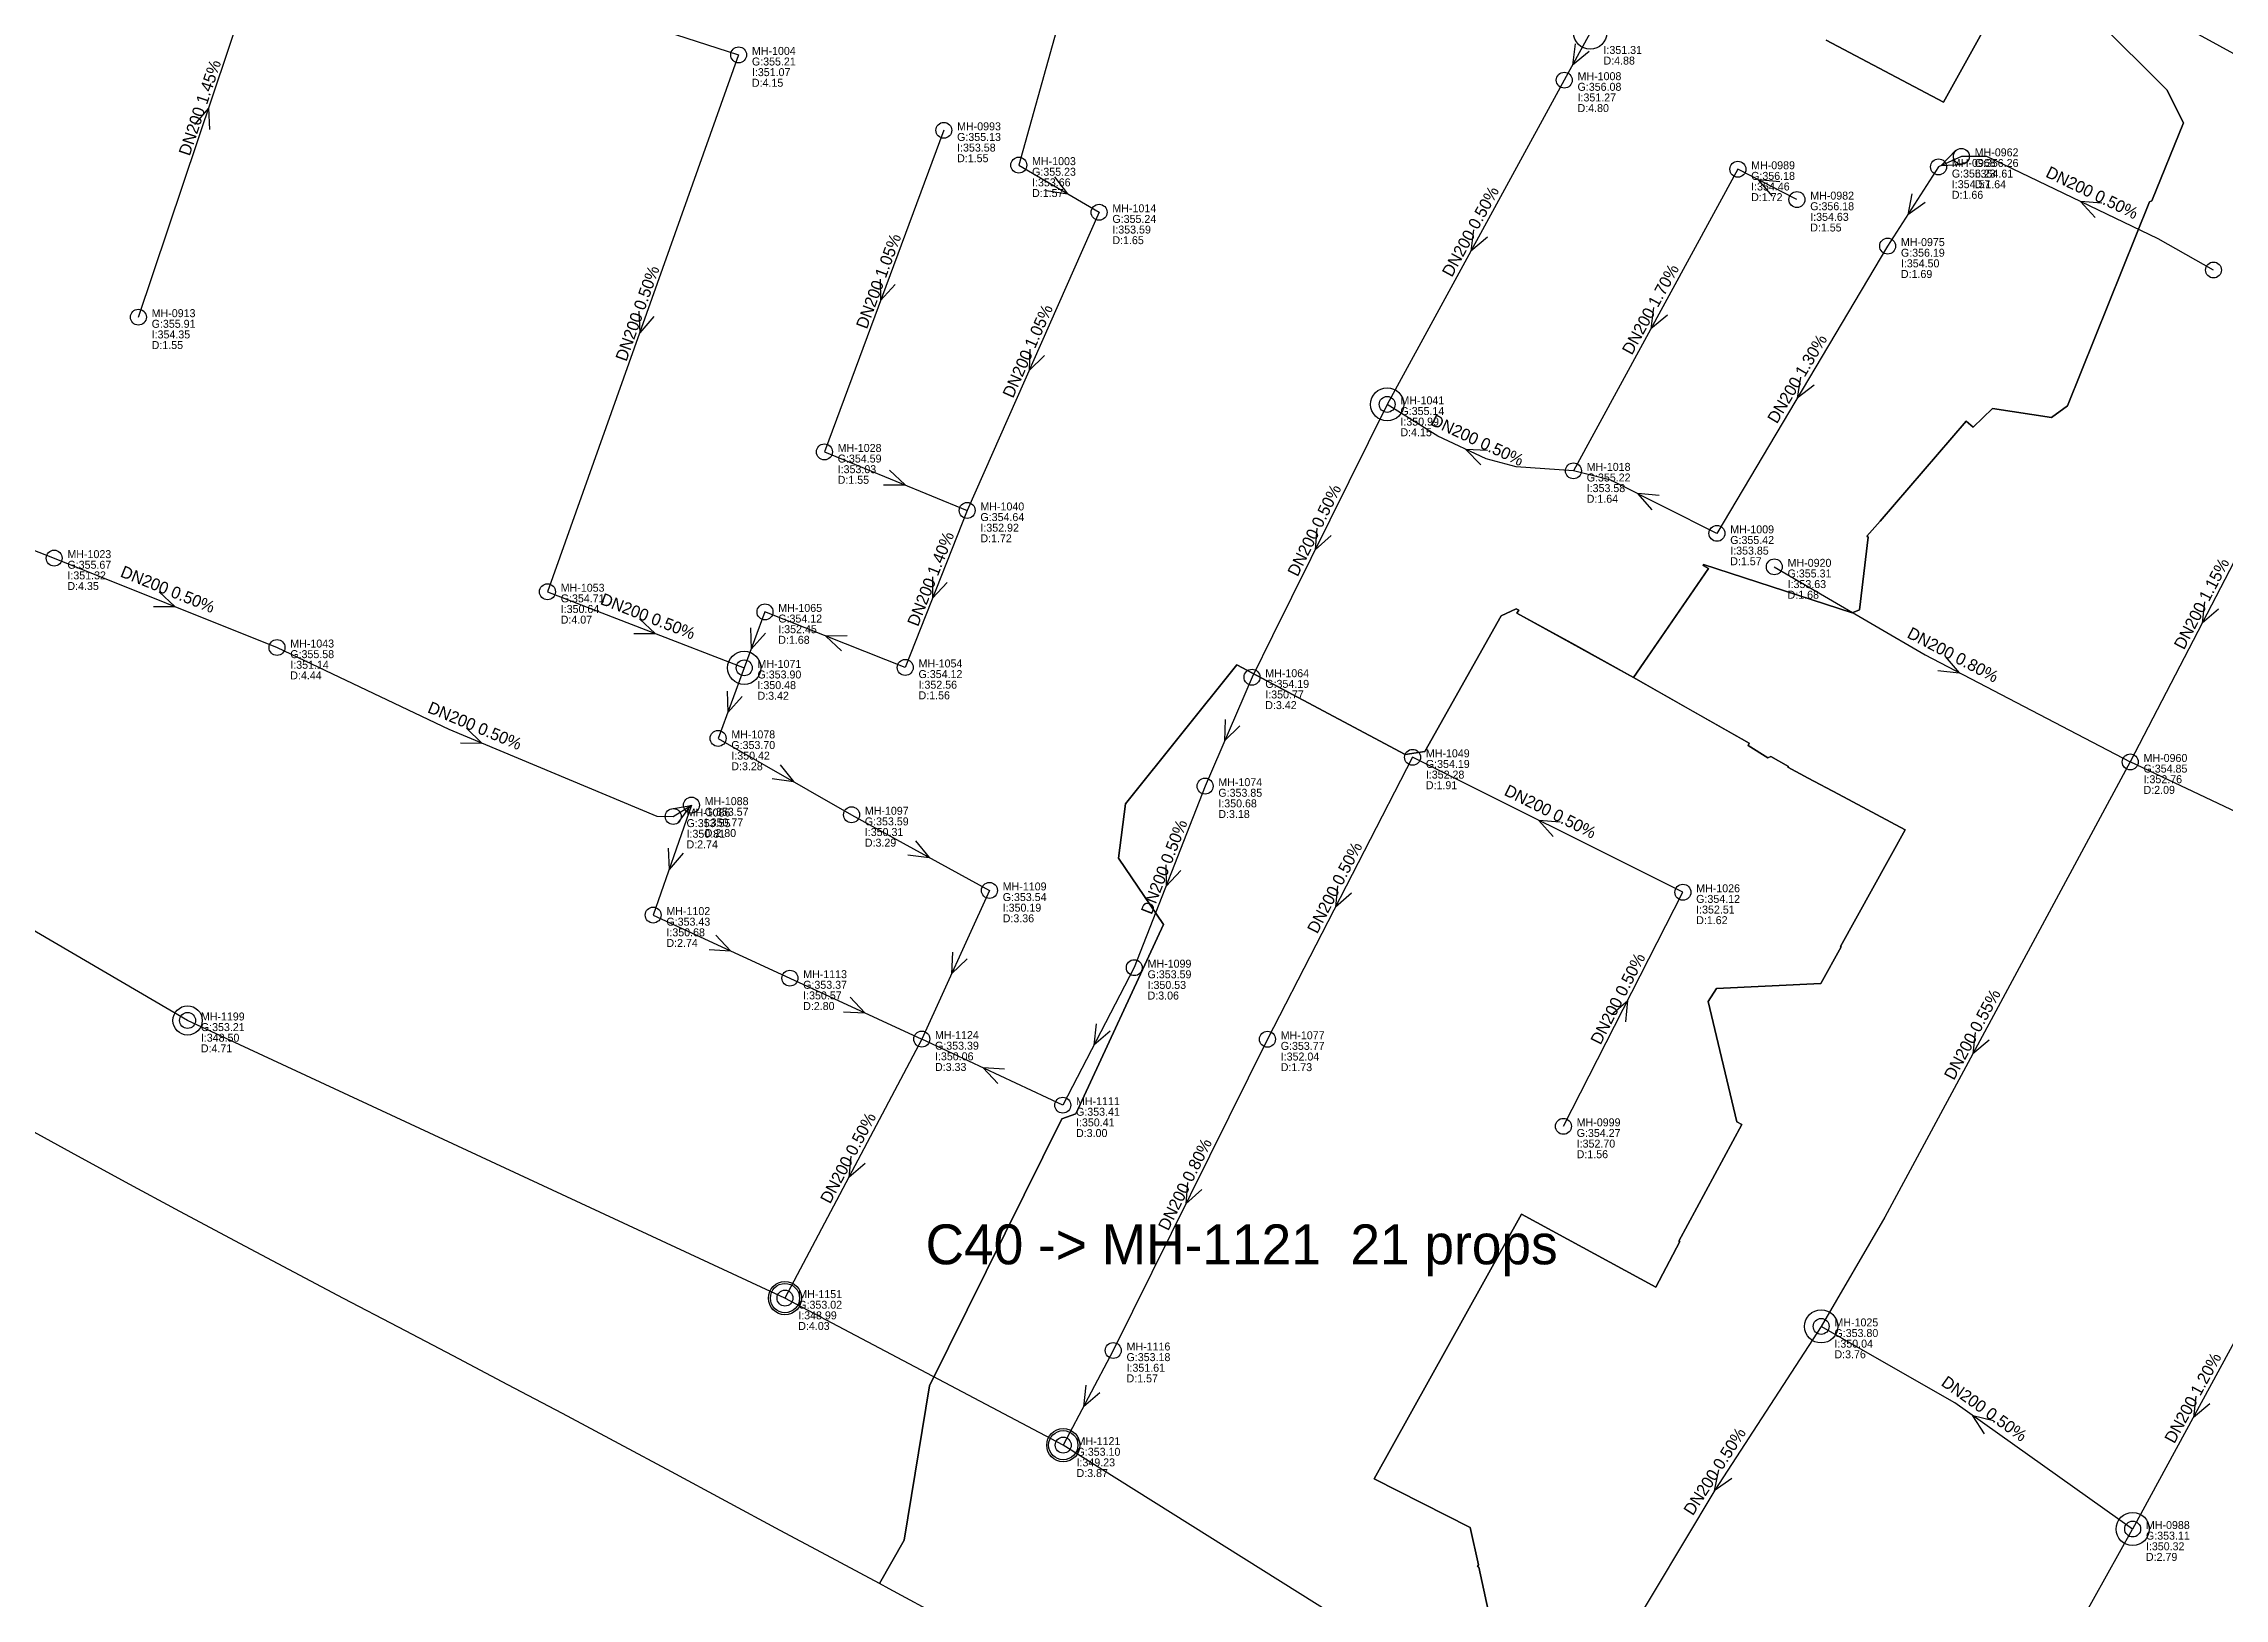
# Model space of a CAD drawing. Header units: metres. Extents: x 449149 to 451990, y 2566737 to 2570847.
# Drawn here: x 450738.9 to 451067.4, y 2567254.8 to 2567488.9 of the extents above; entities that cross this region are included whole.
import ezdxf
from ezdxf.enums import TextEntityAlignment as Align

# ---------------------------------------------------------------- set-up
doc = ezdxf.new("R2010")
doc.units = ezdxf.units.M
for name, color, linetype in [('SEW-CATCHMENT', 4, 'Continuous'), ('SEW-CATCHMENT-LABEL', 4, 'Continuous'), ('SEW-DROP', 6, 'Continuous'), ('SEW-LABEL', 2, 'Continuous'), ('SEW-MAIN-PIPE', 5, 'Continuous'), ('SEW-MH', 7, 'Continuous'), ('SEW-MH-LABEL', 8, 'Continuous'), ('SEW-PIPE-DN200', 3, 'Continuous'), ('SEW-TRUNK-MH', 7, 'Continuous')]:
    doc.layers.add(name, color=color, linetype=linetype)

msp = doc.modelspace()

# ---------------------------------------------------------------- linework, layer by layer
at = {"layer": 'SEW-CATCHMENT'}
for points in [[(451037.5, 2567503.13), (451058.75, 2567481.98), (451061.25, 2567477.01), (451056.49, 2567465.26), (451056.17, 2567465.08), (451043.8, 2567434.37), (451041.37, 2567432.64), (451032.52, 2567433.96), (451029.56, 2567431.18), (451028.51, 2567432.05), (451015.55, 2567417.02), (451013.59, 2567414.75), (451013.79, 2567414.59), (451012.47, 2567403.67), (451011.36, 2567403.19), (450988.97, 2567410.47), (450988.9, 2567410.34), (450989.73, 2567409.87), (450978.42, 2567393.48), (450969.56, 2567398.37), (450969.56, 2567398.37), (450960.85, 2567403.18), (450961.14, 2567403.59), (450960.74, 2567403.84), (450958.46, 2567402.74), (450946.99, 2567382.35), (450944.03, 2567381.89), (450918.66, 2567395.37), (450901.88, 2567374.46), (450900.84, 2567366.28), (450907.62, 2567356.28), (450894.43, 2567327.78), (450892.28, 2567327.04), (450872.38, 2567286.81), (450868.57, 2567263.58), (450864.82, 2567257.07), (450856.09, 2567261.73), (450849.89, 2567265.06), (450841.69, 2567269.48), (450833.5, 2567273.89), (450825.64, 2567278.1), (450817.07, 2567282.66), (450808.84, 2567287), (450800.6, 2567291.33), (450792.36, 2567295.66), (450784.11, 2567299.98), (450775.88, 2567304.32), (450769.33, 2567307.79), (450759.44, 2567313.07), (450751.24, 2567317.49), (450743.07, 2567321.94), (450733.5, 2567327.23)], [(450957.02, 2567250.72), (450955.12, 2567259.53), (450954.92, 2567259.65), (450955.05, 2567259.88), (450953.83, 2567265.51), (450953.83, 2567265.51), (450939.36, 2567272.81), (450961.55, 2567312.68), (450981.79, 2567301.7), (450985.42, 2567308.56), (450985.27, 2567308.63), (450994.74, 2567326.2), (450993.99, 2567326.6), (450989.68, 2567344.7), (450990.93, 2567346.65), (451006.66, 2567347.39), (451009.68, 2567352.95), (451009.59, 2567353), (451019.33, 2567370.55), (451009.32, 2567375.89), (451004.74, 2567378.33), (451001.69, 2567379.96), (451001.68, 2567379.96), (451001.76, 2567380.09), (450999.09, 2567381.58), (450998.67, 2567381.4), (450995.67, 2567383.26), (450995.85, 2567383.59), (450987.42, 2567388.37), (450987.42, 2567388.37), (450978.42, 2567393.48), (450984.11, 2567401.73), (450989.73, 2567409.87), (450988.9, 2567410.34), (450988.97, 2567410.47), (451011.36, 2567403.19), (451012.47, 2567403.67), (451013.79, 2567414.59), (451013.59, 2567414.75), (451015.55, 2567417.02), (451028.51, 2567432.05), (451029.56, 2567431.18), (451032.52, 2567433.96), (451041.37, 2567432.64), (451043.8, 2567434.37), (451056.17, 2567465.08), (451056.49, 2567465.26), (451061.25, 2567477.01), (451058.75, 2567481.98), (451037.5, 2567503.13)], [(451034.76, 2567497.52), (451029.13, 2567487.34), (451029.13, 2567487.34), (451025.12, 2567480.08), (451007.42, 2567489.43)], [(451007.42, 2567489.43), (451025.12, 2567480.08), (451029.13, 2567487.34), (451029.13, 2567487.34), (451034.76, 2567497.52)], [(450874.5, 2567251.84), (450866.31, 2567256.27), (450864.82, 2567257.07), (450868.57, 2567263.58), (450872.38, 2567286.81), (450892.28, 2567327.04), (450894.43, 2567327.78), (450907.62, 2567356.28), (450900.84, 2567366.28), (450901.88, 2567374.46), (450918.66, 2567395.37), (450944.03, 2567381.89), (450944.03, 2567381.89), (450946.99, 2567382.35), (450958.46, 2567402.74), (450960.74, 2567403.84), (450961.14, 2567403.59), (450960.85, 2567403.18), (450978.42, 2567393.48), (450995.85, 2567383.59), (450995.67, 2567383.26), (450998.67, 2567381.4), (450999.09, 2567381.58), (451001.76, 2567380.09), (451001.68, 2567379.96), (451001.69, 2567379.96), (451004.74, 2567378.33), (451009.32, 2567375.89), (451009.32, 2567375.89), (451009.32, 2567375.89), (451019.33, 2567370.55), (451009.59, 2567353), (451009.68, 2567352.95), (451006.66, 2567347.39), (450990.93, 2567346.65), (450989.68, 2567344.7), (450993.99, 2567326.6), (450994.74, 2567326.2), (450985.27, 2567308.63), (450985.42, 2567308.56), (450981.79, 2567301.7), (450961.55, 2567312.68), (450939.36, 2567272.81), (450953.83, 2567265.51), (450955.05, 2567259.88), (450954.92, 2567259.65), (450955.12, 2567259.53), (450957.02, 2567250.72)]]:
    msp.add_lwpolyline(points, dxfattribs=at)
at = {"layer": 'SEW-DROP'}
for centre in [(450971.9, 2567490.56), (450941.31, 2567434.6), (450844.46, 2567394.93), (450850.6, 2567300.04), (451006.69, 2567295.78), (450892.52, 2567277.9), (451053.61, 2567265.27)]:
    msp.add_circle(centre, 2.5, dxfattribs=at)
at = {"layer": 'SEW-LABEL'}
for p, q in [((450969.61, 2567488.88), (450969.23, 2567485.67)), ((450971.72, 2567487.73), (450969.23, 2567485.67)), ((450761.7, 2567476.75), (450763.79, 2567479.21)), ((450763.97, 2567475.98), (450763.79, 2567479.21)), ((451026.95, 2567472.86), (451024.73, 2567470.51)), ((451027.95, 2567470.68), (451024.73, 2567470.51)), ((450889.97, 2567466.79), (450893.16, 2567466.31)), ((450891.18, 2567468.86), (450893.16, 2567466.31)), ((450999.38, 2567465.96), (450997.26, 2567468.4)), ((451000.47, 2567468.1), (450997.26, 2567468.4)), ((451020.34, 2567466.3), (451019.72, 2567463.13)), ((451022.36, 2567465), (451019.72, 2567463.13)), ((451047.95, 2567462.74), (451045.77, 2567465.13)), ((451048.99, 2567464.9), (451045.77, 2567465.13)), ((450954.32, 2567460.9), (450953.93, 2567457.69)), ((450956.42, 2567459.75), (450953.93, 2567457.69)), ((450864.93, 2567453.47), (450865.01, 2567450.24)), ((450867.18, 2567452.64), (450865.01, 2567450.24)), ((450828.6, 2567448.62), (450828.72, 2567445.39)), ((450830.86, 2567447.82), (450828.72, 2567445.39)), ((450981.42, 2567449.18), (450981.04, 2567445.98)), ((450983.53, 2567448.03), (450981.04, 2567445.98)), ((450887.49, 2567442.93), (450887.38, 2567439.7)), ((450889.69, 2567441.96), (450887.38, 2567439.7)), ((451003.58, 2567438.71), (451003.08, 2567435.52)), ((451005.65, 2567437.48), (451003.08, 2567435.52)), ((450955.4, 2567425.48), (450953.18, 2567427.82)), ((450956.4, 2567427.65), (450953.18, 2567427.82)), ((450866.36, 2567424.71), (450868.68, 2567422.47)), ((450865.45, 2567422.49), (450868.68, 2567422.47)), ((450981.21, 2567418.74), (450979.06, 2567421.16)), ((450982.28, 2567420.89), (450979.06, 2567421.16)), ((450930.73, 2567415.94), (450930.47, 2567412.72)), ((450932.88, 2567414.87), (450930.47, 2567412.72)), ((450872.82, 2567408.64), (450872.83, 2567405.41)), ((450875.05, 2567407.76), (450872.83, 2567405.41)), ((450755.46, 2567404.17), (450758.69, 2567404.16)), ((450756.35, 2567406.39), (450758.69, 2567404.16)), ((451064.42, 2567404.88), (451064.1, 2567401.66)), ((451066.55, 2567403.77), (451064.1, 2567401.66)), ((450827.81, 2567400.08), (450831.04, 2567400.12)), ((450828.68, 2567402.32), (450831.04, 2567400.12)), ((450845.42, 2567400.96), (450845.5, 2567397.73)), ((450847.67, 2567400.13), (450845.5, 2567397.73)), ((450859.99, 2567399.73), (450856.76, 2567399.72)), ((450859.11, 2567397.5), (450856.76, 2567399.72)), ((451024.25, 2567394.53), (451027.46, 2567394.2)), ((451025.36, 2567396.66), (451027.46, 2567394.2)), ((450841.89, 2567391.44), (450841.97, 2567388.21)), ((450844.14, 2567390.61), (450841.97, 2567388.21)), ((450916.91, 2567387.17), (450916.82, 2567383.94)), ((450801.7, 2567383.66), (450804.93, 2567383.61)), ((450802.62, 2567385.87), (450804.93, 2567383.61)), ((450919.11, 2567386.22), (450916.82, 2567383.94)), ((450849.87, 2567380.35), (450851.88, 2567377.82)), ((450848.68, 2567378.26), (450851.88, 2567377.82)), ((450833.23, 2567373.63), (450836.41, 2567374.2)), ((450834.51, 2567371.59), (450836.41, 2567374.2)), ((450966.31, 2567369.56), (450964.16, 2567371.97)), ((450967.38, 2567371.71), (450964.16, 2567371.97)), ((450832.99, 2567367.8), (450833.13, 2567364.57)), ((450870.28, 2567368.89), (450872.33, 2567366.4)), ((450835.25, 2567367.01), (450833.13, 2567364.57)), ((450869.13, 2567366.79), (450872.33, 2567366.4)), ((450907.98, 2567365.29), (450908.01, 2567362.06)), ((450910.21, 2567364.42), (450908.01, 2567362.06)), ((450933.83, 2567362.12), (450933.52, 2567358.9)), ((450935.96, 2567361.02), (450933.52, 2567358.9)), ((450840.18, 2567354.68), (450842.4, 2567352.33)), ((450839.18, 2567352.5), (450842.4, 2567352.33)), ((450875.83, 2567352.1), (450875.68, 2567348.87)), ((450878.02, 2567351.1), (450875.68, 2567348.87)), ((450860.41, 2567345.34), (450862.64, 2567343)), ((450975.11, 2567342.73), (450977.55, 2567344.86)), ((450977.25, 2567341.64), (450977.55, 2567344.86)), ((450859.41, 2567343.16), (450862.64, 2567343)), ((450897.46, 2567341.32), (450897.14, 2567338.11)), ((450899.59, 2567340.22), (450897.14, 2567338.11)), ((451029.9, 2567340.01), (451029.53, 2567336.8)), ((451032.01, 2567338.87), (451029.53, 2567336.8)), ((450882.67, 2567332.34), (450880.47, 2567334.7)), ((450883.69, 2567334.52), (450880.47, 2567334.7)), ((450860.54, 2567321.43), (450860.2, 2567318.22)), ((450862.66, 2567320.31), (450860.2, 2567318.22)), ((450911.25, 2567317.46), (450911, 2567314.24)), ((450913.4, 2567316.39), (450911, 2567314.24)), ((450895.92, 2567286.91), (450895.58, 2567283.69)), ((450898.05, 2567285.79), (450895.58, 2567283.69)), ((451063.13, 2567285.29), (451062.75, 2567282.08)), ((451031.27, 2567279.62), (451029.52, 2567282.33)), ((451032.66, 2567281.58), (451029.52, 2567282.33)), ((451065.24, 2567284.14), (451062.75, 2567282.08)), ((450991.2, 2567274.19), (450990.59, 2567271.02)), ((450993.22, 2567272.89), (450990.59, 2567271.02))]:
    msp.add_line(p, q, dxfattribs=at)
at = {"layer": 'SEW-MAIN-PIPE'}
for points in [[(450760.61, 2567341.84), (450674.91, 2567391.92)], [(450850.6, 2567300.04), (450760.61, 2567341.84)], [(450892.52, 2567277.9), (450850.6, 2567300.04)], [(450966.09, 2567231.78), (450892.52, 2567277.9)]]:
    msp.add_lwpolyline(points, dxfattribs=at)
at = {"layer": 'SEW-MH'}
for centre in [(450843.62, 2567487.22), (450967.99, 2567483.41), (450874.53, 2567475.86), (451027.81, 2567471.94), (450885.82, 2567470.62), (450994.14, 2567470), (451024.37, 2567470.35), (451003.04, 2567465.43), (450897.92, 2567463.52), (451016.7, 2567458.43), (451065.79, 2567454.83), (450753.2, 2567447.73), (450941.31, 2567434.6), (450856.54, 2567427.44), (450969.37, 2567424.59), (450878.04, 2567418.63), (450990.99, 2567415.18), (450740.51, 2567411.45), (450999.63, 2567410.14), (450814.82, 2567406.39), (450847.59, 2567403.35), (450774.08, 2567397.99), (450844.46, 2567394.93), (450868.72, 2567394.99), (450920.95, 2567393.52), (450840.52, 2567384.31), (450945.14, 2567381.46), (451053.25, 2567380.76), (450913.88, 2567377.12), (450833.77, 2567372.55), (450836.51, 2567374.26), (450860.63, 2567372.81), (450881.4, 2567361.42), (450985.86, 2567361.14), (450830.74, 2567357.71), (450903.22, 2567349.79), (450851.34, 2567348.21), (450760.61, 2567341.84), (450871.2, 2567339.04), (450923.28, 2567339.01), (450892.44, 2567329.09), (450967.86, 2567325.9), (450850.6, 2567300.04), (451006.69, 2567295.78), (450900.05, 2567292.15), (450892.52, 2567277.9), (451053.61, 2567265.27)]:
    msp.add_circle(centre, 1.2, dxfattribs=at)
at = {"layer": 'SEW-PIPE-DN200'}
for points in [[(450904.86, 2567537.97), (450901.25, 2567525.82), (450885.82, 2567470.62)], [(450753.2, 2567447.73), (450773.42, 2567507.85)], [(450808.91, 2567498.48), (450843.62, 2567487.22)], [(451056.48, 2567494.17), (451099.94, 2567470.43)], [(450971.9, 2567490.56), (450967.99, 2567483.41)], [(450843.62, 2567487.22), (450814.82, 2567406.39)], [(450967.99, 2567483.41), (450941.31, 2567434.6)], [(450874.53, 2567475.86), (450856.54, 2567427.44)], [(450885.82, 2567470.62), (450897.92, 2567463.52)], [(450994.14, 2567470), (450969.37, 2567424.59)], [(451003.04, 2567465.43), (450994.14, 2567470)], [(451024.37, 2567470.35), (451016.7, 2567458.43)], [(451027.81, 2567471.94), (451027.81, 2567471.94), (451024.37, 2567470.35), (451024.37, 2567470.35)], [(451065.79, 2567454.83), (451057.44, 2567459.5), (451031.64, 2567471.94), (451027.81, 2567471.94)], [(450897.92, 2567463.52), (450878.04, 2567418.63)], [(451016.7, 2567458.43), (450990.99, 2567415.18)], [(450941.31, 2567434.6), (450924.06, 2567399.76), (450920.95, 2567393.52)], [(450969.37, 2567424.59), (450960.72, 2567425.2), (450956.23, 2567426.4), (450948.95, 2567429.82), (450941.31, 2567434.6)], [(450691.8, 2567430.46), (450740.51, 2567411.45)], [(450856.54, 2567427.44), (450878.04, 2567418.63)], [(450990.99, 2567415.18), (450975.01, 2567423.18), (450969.37, 2567424.59)], [(451076.34, 2567425.23), (451053.25, 2567380.76)], [(450878.04, 2567418.63), (450868.72, 2567394.99)], [(450740.51, 2567411.45), (450774.08, 2567397.99)], [(450999.63, 2567410.14), (451022.36, 2567396.87), (451053.25, 2567380.76)], [(450814.82, 2567406.39), (450844.46, 2567394.93)], [(450847.59, 2567403.35), (450844.46, 2567394.93)], [(450868.72, 2567394.99), (450847.59, 2567403.35)], [(450774.08, 2567397.99), (450799.96, 2567385.68), (450831.32, 2567372.62), (450833.77, 2567372.55), (450833.77, 2567372.55)], [(450844.46, 2567394.93), (450840.52, 2567384.31)], [(450920.95, 2567393.52), (450913.88, 2567377.12)], [(450840.52, 2567384.31), (450860.63, 2567372.81)], [(450945.14, 2567381.46), (450923.28, 2567339.01)], [(450985.86, 2567361.14), (450985.86, 2567361.14), (450945.14, 2567381.46)], [(451053.25, 2567380.76), (451016.26, 2567312.21), (451006.69, 2567295.78)], [(451103.48, 2567356.97), (451053.25, 2567380.76)], [(450913.88, 2567377.12), (450903.22, 2567349.79)], [(450836.51, 2567374.26), (450830.74, 2567357.71)], [(450833.77, 2567372.55), (450836.51, 2567374.26)], [(450860.63, 2567372.81), (450881.4, 2567361.42)], [(450881.4, 2567361.42), (450871.2, 2567339.04)], [(450967.86, 2567325.9), (450985.86, 2567361.14)], [(450830.74, 2567357.71), (450851.34, 2567348.21)], [(450851.34, 2567348.21), (450871.2, 2567339.04)], [(450903.22, 2567349.79), (450892.44, 2567329.09)], [(450871.2, 2567339.04), (450850.6, 2567300.04)], [(450892.44, 2567329.09), (450871.2, 2567339.04)], [(450923.28, 2567339.01), (450900.05, 2567292.15)], [(451073.34, 2567301.52), (451053.61, 2567265.27)], [(451006.69, 2567295.78), (450990.66, 2567271.13), (450976.94, 2567248.26)], [(451053.61, 2567265.27), (451026.81, 2567284.25), (451006.69, 2567295.78)], [(450900.05, 2567292.15), (450892.52, 2567277.9)], [(451022.93, 2567203.01), (451024.42, 2567210.5), (451030.07, 2567223.09), (451053.61, 2567265.27)]]:
    msp.add_lwpolyline(points, dxfattribs=at)
at = {"layer": 'SEW-TRUNK-MH'}
for centre in [(450760.61, 2567341.84), (450850.6, 2567300.04), (450892.52, 2567277.9)]:
    msp.add_circle(centre, 2.2, dxfattribs=at)

# ---------------------------------------------------------------- texts
at = {"layer": 'SEW-CATCHMENT-LABEL'}
msp.add_text('C40 -> MH-1121  21 props', height=6, dxfattribs=at).set_placement((450919.39, 2567305.13), align=Align.CENTER)
at = {"layer": 'SEW-LABEL'}
for s, rotation, p in [('DN200 1.45%', 71.4061, (450763.31, 2567478.99)), ('DN200 0.50%', 334.2635, (451047.12, 2567465.67)), ('DN200 0.50%', 61.3322, (450954.65, 2567460.21)), ('DN200 1.05%', 69.6169, (450865.54, 2567452.85)), ('DN200 0.50%', 70.3879, (450829.22, 2567448.01)), ('DN200 1.70%', 61.3904, (450981.76, 2567448.49)), ('DN200 1.05%', 66.1168, (450887.98, 2567442.27)), ('DN200 1.30%', 59.2642, (451003.85, 2567438.01)), ('DN200 0.50%', 335.1886, (450954.54, 2567428.39)), ('DN200 0.50%', 63.6669, (450931.14, 2567415.26)), ('DN200 1.40%', 68.4672, (450873.38, 2567408.01)), ('DN200 0.50%', -21.8488, (450757.3, 2567405.92)), ('DN200 1.15%', 62.5622, (451064.79, 2567404.19)), ('DN200 0.50%', -21.155, (450829.64, 2567401.86)), ('DN200 0.80%', -27.5387, (451026.13, 2567396.1)), ('DN200 0.50%', -22.6127, (450803.54, 2567385.39)), ('DN200 0.50%', 333.4887, (450965.5, 2567372.5)), ('DN200 0.50%', 68.7029, (450908.55, 2567364.65)), ('DN200 0.50%', 62.7445, (450934.21, 2567361.44)), ('DN200 0.50%', 62.9421, (450976.86, 2567344.72)), ('DN200 0.55%', 61.6517, (451030.24, 2567339.32)), ('DN200 0.50%', 62.149, (450860.9, 2567320.74)), ('DN200 0.80%', 63.637, (450911.66, 2567316.78)), ('DN200 1.20%', 61.4404, (451063.47, 2567284.6)), ('DN200 0.50%', 324.6961, (451030.74, 2567282.66)), ('DN200 0.50%', 57.2943, (450991.4, 2567273.48))]:
    msp.add_text(s, height=1.8, rotation=rotation, dxfattribs=at).set_placement(p, align=Align.CENTER)
at = {"layer": 'SEW-MH-LABEL'}
for s, p in [('G:355.21', (450845.62, 2567485.62)), ('MH-1004', (450845.62, 2567487.22)), ('D:4.88', (450973.9, 2567485.76)), ('I:351.31', (450973.9, 2567487.36)), ('D:4.15', (450845.62, 2567482.42)), ('I:351.07', (450845.62, 2567484.02)), ('G:356.08', (450969.99, 2567481.81)), ('MH-1008', (450969.99, 2567483.41)), ('D:4.80', (450969.99, 2567478.61)), ('I:351.27', (450969.99, 2567480.21)), ('MH-0993', (450876.53, 2567475.86)), ('G:355.13', (450876.53, 2567474.26)), ('D:1.55', (450876.53, 2567471.06)), ('I:353.58', (450876.53, 2567472.66)), ('MH-0962', (451029.81, 2567471.94)), ('G:355.23', (450887.82, 2567469.02)), ('MH-1003', (450887.82, 2567470.62)), ('G:356.18', (450996.14, 2567468.4)), ('MH-0989', (450996.14, 2567470)), ('G:356.23', (451026.37, 2567468.75)), ('MH-0968', (451026.37, 2567470.35)), ('G:356.26', (451029.81, 2567470.34)), ('I:354.61', (451029.81, 2567468.74)), ('D:1.57', (450887.82, 2567465.82)), ('I:353.66', (450887.82, 2567467.42)), ('D:1.72', (450996.14, 2567465.2)), ('I:354.46', (450996.14, 2567466.8)), ('MH-0982', (451005.04, 2567465.43)), ('D:1.66', (451026.37, 2567465.55)), ('I:354.57', (451026.37, 2567467.15)), ('D:1.64', (451029.81, 2567467.14)), ('G:355.24', (450899.92, 2567461.92)), ('MH-1014', (450899.92, 2567463.52)), ('G:356.18', (451005.04, 2567463.83)), ('I:354.63', (451005.04, 2567462.23)), ('D:1.65', (450899.92, 2567458.72)), ('I:353.59', (450899.92, 2567460.32)), ('D:1.55', (451005.04, 2567460.63)), ('MH-0975', (451018.7, 2567458.43)), ('G:356.19', (451018.7, 2567456.83)), ('I:354.50', (451018.7, 2567455.23)), ('D:1.69', (451018.7, 2567453.63)), ('G:355.91', (450755.2, 2567446.13)), ('MH-0913', (450755.2, 2567447.73)), ('D:1.55', (450755.2, 2567442.93)), ('I:354.35', (450755.2, 2567444.53)), ('G:355.14', (450943.31, 2567433)), ('MH-1041', (450943.31, 2567434.6)), ('D:4.15', (450943.31, 2567429.8)), ('I:350.99', (450943.31, 2567431.4)), ('G:354.59', (450858.54, 2567425.84)), ('MH-1028', (450858.54, 2567427.44)), ('D:1.55', (450858.54, 2567422.64)), ('I:353.03', (450858.54, 2567424.24)), ('G:355.22', (450971.37, 2567422.99)), ('MH-1018', (450971.37, 2567424.59)), ('MH-1040', (450880.04, 2567418.63)), ('D:1.64', (450971.37, 2567419.79)), ('I:353.58', (450971.37, 2567421.39)), ('G:354.64', (450880.04, 2567417.03)), ('I:352.92', (450880.04, 2567415.43)), ('MH-1009', (450992.99, 2567415.18)), ('D:1.72', (450880.04, 2567413.83)), ('G:355.42', (450992.99, 2567413.58)), ('I:353.85', (450992.99, 2567411.98)), ('G:355.67', (450742.51, 2567409.85)), ('MH-1023', (450742.51, 2567411.45)), ('D:1.57', (450992.99, 2567410.38)), ('MH-0920', (451001.63, 2567410.14)), ('D:4.35', (450742.51, 2567406.65)), ('I:351.32', (450742.51, 2567408.25)), ('MH-1053', (450816.82, 2567406.39)), ('G:355.31', (451001.63, 2567408.54)), ('D:1.68', (451001.63, 2567405.34)), ('I:353.63', (451001.63, 2567406.94)), ('G:354.71', (450816.82, 2567404.79)), ('I:350.64', (450816.82, 2567403.19)), ('MH-1065', (450849.59, 2567403.35)), ('D:4.07', (450816.82, 2567401.59)), ('G:354.12', (450849.59, 2567401.75)), ('I:352.45', (450849.59, 2567400.15)), ('G:355.58', (450776.08, 2567396.39)), ('MH-1043', (450776.08, 2567397.99)), ('D:1.68', (450849.59, 2567398.55)), ('D:4.44', (450776.08, 2567393.19)), ('I:351.14', (450776.08, 2567394.79)), ('G:353.90', (450846.46, 2567393.33)), ('MH-1071', (450846.46, 2567394.93)), ('G:354.12', (450870.72, 2567393.39)), ('MH-1054', (450870.72, 2567394.99)), ('MH-1064', (450922.95, 2567393.52)), ('D:3.42', (450846.46, 2567390.13)), ('I:350.48', (450846.46, 2567391.73)), ('D:1.56', (450870.72, 2567390.19)), ('I:352.56', (450870.72, 2567391.79)), ('G:354.19', (450922.95, 2567391.92)), ('I:350.77', (450922.95, 2567390.32)), ('D:3.42', (450922.95, 2567388.72)), ('G:353.70', (450842.52, 2567382.71)), ('MH-1078', (450842.52, 2567384.31)), ('D:3.28', (450842.52, 2567379.51)), ('I:350.42', (450842.52, 2567381.11)), ('G:354.19', (450947.14, 2567379.86)), ('MH-1049', (450947.14, 2567381.46)), ('G:354.85', (451055.25, 2567379.16)), ('MH-0960', (451055.25, 2567380.76)), ('MH-1074', (450915.88, 2567377.12)), ('D:1.91', (450947.14, 2567376.66)), ('I:352.28', (450947.14, 2567378.26)), ('D:2.09', (451055.25, 2567375.96)), ('I:352.76', (451055.25, 2567377.56)), ('MH-1086', (450835.77, 2567372.55)), ('G:353.57', (450838.51, 2567372.66)), ('MH-1088', (450838.51, 2567374.26)), ('MH-1097', (450862.63, 2567372.81)), ('G:353.85', (450915.88, 2567375.52)), ('I:350.68', (450915.88, 2567373.92)), ('G:353.55', (450835.77, 2567370.95)), ('I:350.81', (450835.77, 2567369.35)), ('D:2.80', (450838.51, 2567369.46)), ('I:350.77', (450838.51, 2567371.06)), ('G:353.59', (450862.63, 2567371.21)), ('I:350.31', (450862.63, 2567369.61)), ('D:3.18', (450915.88, 2567372.32)), ('D:2.74', (450835.77, 2567367.75)), ('D:3.29', (450862.63, 2567368.01)), ('G:353.54', (450883.4, 2567359.82)), ('MH-1109', (450883.4, 2567361.42)), ('G:354.12', (450987.86, 2567359.54)), ('MH-1026', (450987.86, 2567361.14)), ('G:353.43', (450832.74, 2567356.11)), ('MH-1102', (450832.74, 2567357.71)), ('D:3.36', (450883.4, 2567356.62)), ('I:350.19', (450883.4, 2567358.22)), ('D:1.62', (450987.86, 2567356.34)), ('I:352.51', (450987.86, 2567357.94)), ('D:2.74', (450832.74, 2567352.91)), ('I:350.68', (450832.74, 2567354.51)), ('MH-1099', (450905.22, 2567349.79)), ('G:353.37', (450853.34, 2567346.61)), ('MH-1113', (450853.34, 2567348.21)), ('G:353.59', (450905.22, 2567348.19)), ('I:350.53', (450905.22, 2567346.59)), ('D:2.80', (450853.34, 2567343.41)), ('I:350.57', (450853.34, 2567345.01)), ('D:3.06', (450905.22, 2567344.99)), ('G:353.21', (450762.61, 2567340.24)), ('MH-1199', (450762.61, 2567341.84)), ('D:4.71', (450762.61, 2567337.04)), ('I:348.50', (450762.61, 2567338.64)), ('G:353.39', (450873.2, 2567337.44)), ('MH-1124', (450873.2, 2567339.04)), ('G:353.77', (450925.28, 2567337.41)), ('MH-1077', (450925.28, 2567339.01)), ('D:3.33', (450873.2, 2567334.24)), ('I:350.06', (450873.2, 2567335.84)), ('D:1.73', (450925.28, 2567334.21)), ('I:352.04', (450925.28, 2567335.81)), ('G:353.41', (450894.44, 2567327.49)), ('MH-1111', (450894.44, 2567329.09)), ('D:3.00', (450894.44, 2567324.29)), ('I:350.41', (450894.44, 2567325.89)), ('G:354.27', (450969.86, 2567324.3)), ('MH-0999', (450969.86, 2567325.9)), ('D:1.56', (450969.86, 2567321.1)), ('I:352.70', (450969.86, 2567322.7)), ('G:353.02', (450852.6, 2567298.44)), ('MH-1151', (450852.6, 2567300.04)), ('D:4.03', (450852.6, 2567295.24)), ('I:348.99', (450852.6, 2567296.84)), ('G:353.80', (451008.69, 2567294.18)), ('MH-1025', (451008.69, 2567295.78)), ('G:353.18', (450902.05, 2567290.55)), ('MH-1116', (450902.05, 2567292.15)), ('D:3.76', (451008.69, 2567290.98)), ('I:350.04', (451008.69, 2567292.58)), ('D:1.57', (450902.05, 2567287.35)), ('I:351.61', (450902.05, 2567288.95)), ('MH-1121', (450894.52, 2567277.9)), ('G:353.10', (450894.52, 2567276.3)), ('I:349.23', (450894.52, 2567274.7)), ('D:3.87', (450894.52, 2567273.1)), ('MH-0988', (451055.61, 2567265.27)), ('G:353.11', (451055.61, 2567263.67)), ('I:350.32', (451055.61, 2567262.07)), ('D:2.79', (451055.61, 2567260.47))]:
    msp.add_text(s, height=1.2, dxfattribs=at).set_placement(p)

doc.saveas('drawing.dxf')
